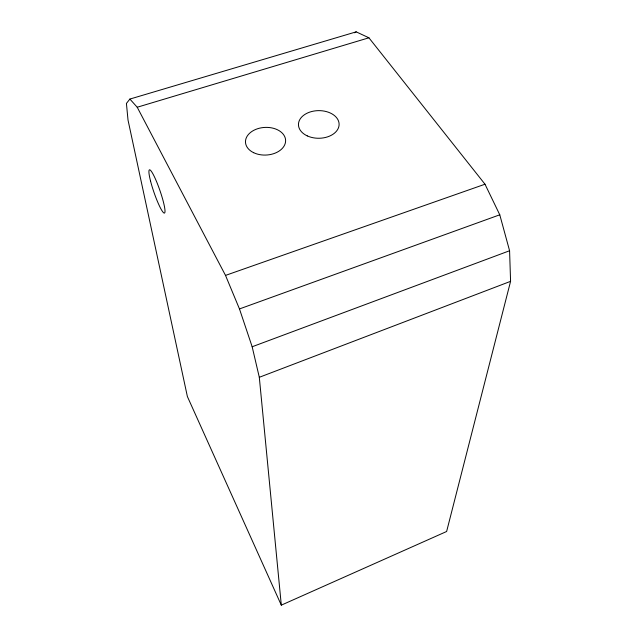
<?xml version="1.0" encoding="UTF-8"?>
<svg xmlns="http://www.w3.org/2000/svg" width="637" height="637" viewBox="0 0 637 637"><rect width="100%" height="100%" fill="white"/><g stroke="black" fill="none" stroke-linecap="round" stroke-linejoin="round"><path stroke-width="0.96" d="M510.579 281.339L446.625 531.497L281.307 605.15L187.382 396.533L128.013 120.027L126.421 103.425L129.892 99.069L356.187 31.85L368.911 37.798L485.004 184.22L499.774 214.804L509.584 250.747L510.579 281.339L259.307 377.295L281.307 605.15M354.602 32.806L356.187 31.85M259.307 377.295L252.164 346.759L509.584 250.747M129.892 99.069L137.218 107.239L225.514 275.407L239.472 308.937L499.774 214.804M225.514 275.407L485.004 184.22M137.218 107.239L368.911 37.798M239.472 308.937L252.164 346.759M150.531 180.996A22.876 3.113 70.9 0 0 164.338 213.1A22.876 3.113 70.9 0 0 155.993 180.287A22.876 3.113 70.9 0 0 150.531 180.996M307.289 135.904A20.336 13.823 -0.5 0 0 339.051 125.433A20.336 13.823 -0.5 0 0 310.004 112.024A20.336 13.823 -0.5 0 0 307.289 135.904M253.661 152.697A20.081 13.831 -2.9 0 0 285.495 142.218A20.081 13.831 -2.9 0 0 257.483 128.77A20.081 13.831 -2.9 0 0 253.661 152.697"/></g></svg>
